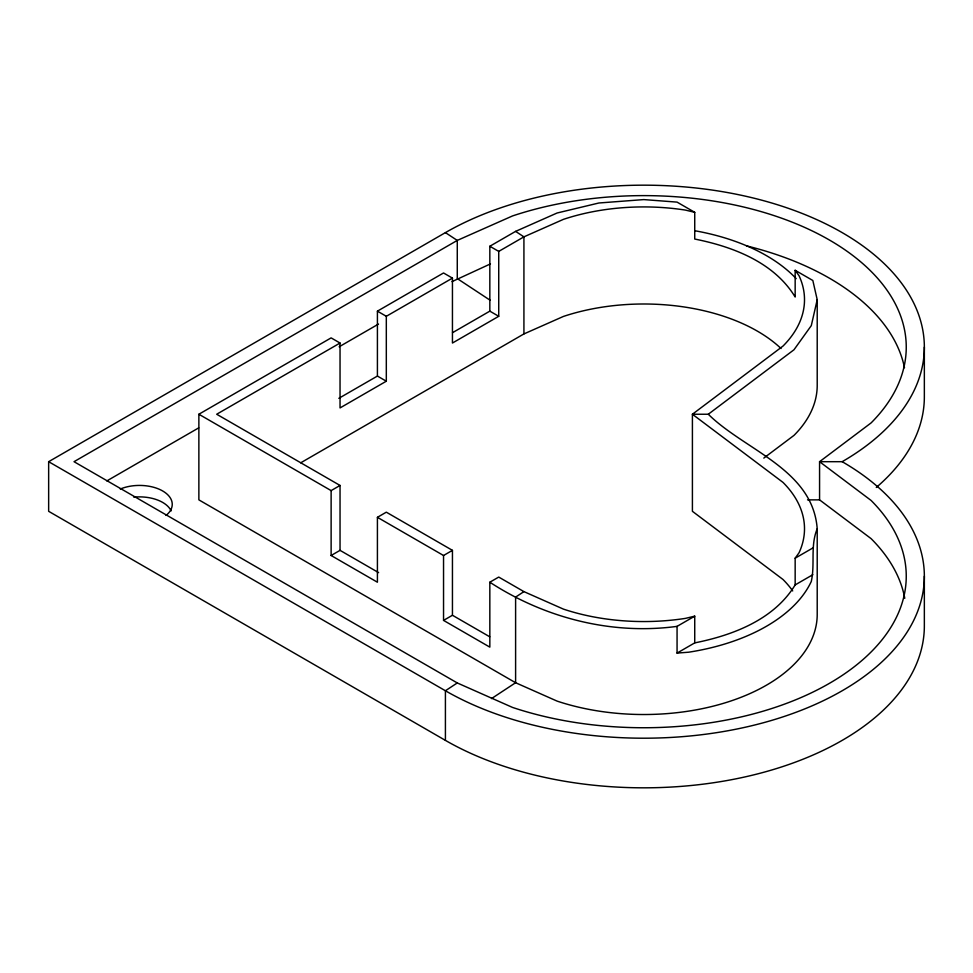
<?xml version="1.0" encoding="UTF-8"?>
<svg xmlns="http://www.w3.org/2000/svg" width="973" height="973" viewBox="0 0 973 973"><rect width="100%" height="100%" fill="white"/><g stroke="black" fill="none" stroke-linecap="round" stroke-linejoin="round"><path stroke-width="1.46" d="M452.542 332.681L489.833 311.153L489.833 246.254L515.605 231.379L557.091 213.002L598.918 202.992L643.798 199.587L677.062 202.116L694.734 212.321L694.734 239.042C732.888 246.656 774.07 262.284 795.16 297.02L795.16 270.287L812.832 280.492L817.211 299.708L811.3 325.614L793.98 349.769L708.283 414.243L692.411 414.243L692.411 511.311L782.973 579.458A160.703 92.788 0 0 1 792.691 590.939M677.062 653.09L694.734 642.885L694.734 616.164L677.062 626.369L677.062 653.09L688.677 652.202A173.413 100.122 0 0 0 811.3 581.416C815.179 564.085 810.156 545.744 817.211 528.777C812.783 469.266 745.002 450.475 708.283 414.243M694.734 642.885C732.888 635.272 774.07 619.643 795.16 584.907L795.16 558.186L799.028 552.786A160.703 92.788 0 0 0 782.973 482.377L692.411 414.243L782.973 346.096A160.703 92.788 0 0 0 799.028 275.687L795.16 270.287M763.805 458.088L793.98 435.393A173.413 100.122 0 0 0 817.211 385.332L817.211 299.708M694.734 616.164L685.393 618.39A160.703 92.788 0 0 1 563.44 609.122L523.924 591.62L515.605 597.106L515.605 682.73L491.511 698.59M457.274 682.949L74.021 461.689L457.274 240.416L512.564 215.921A262.455 151.533 0 0 1 829.385 240.003A262.455 151.533 0 0 1 871.09 422.914L819.57 461.689L871.09 500.45A262.455 151.533 0 0 1 829.385 683.362A262.455 151.533 0 0 1 512.564 707.444L457.274 682.949L445.415 690.757L445.415 740.38A280.552 161.98 0 0 0 751.156 775.493A280.552 161.98 0 0 0 924.35 625.846L924.35 576.223M48.65 461.689L445.415 232.62A280.552 161.98 0 0 1 842.18 232.62A280.552 161.98 0 0 1 842.18 461.689A280.552 161.98 0 0 1 842.18 690.757A280.552 161.98 0 0 1 445.415 690.757L48.65 461.689L48.65 511.311L445.415 740.38M817.211 528.777L817.211 614.401A173.413 100.122 0 0 1 557.091 701.107L515.605 682.73L198.869 499.867L198.869 414.243L331.124 337.886L340.039 343.031L340.039 407.93L386.317 381.209L386.317 316.298L452.445 278.12L452.445 343.031L498.735 316.298L498.735 251.399L523.924 236.853L563.44 219.351A160.703 92.788 0 0 1 685.393 210.083L694.734 212.321M338.835 398.334L377.415 376.065L377.415 311.153L443.542 272.975L452.445 278.12M340.039 343.031L216.687 414.243L340.039 485.454L340.039 550.353L378.606 572.623M106.835 480.917L198.711 427.877M339.139 346.789L378.521 324.058M452.019 281.623L490.441 263.902M300.718 462.807L523.924 333.934L563.44 316.432A160.703 92.788 0 0 1 781.039 348.504M198.869 414.243L331.124 490.599L340.039 485.454M331.124 490.599L331.124 555.498L377.415 582.219L377.415 517.32L386.317 512.175L452.445 550.353L452.445 615.264L489.735 636.792M331.124 555.498L340.039 550.353M377.415 517.32L443.542 555.498L452.445 550.353M443.542 555.498L443.542 620.397L489.833 647.13L489.833 582.219L498.735 577.074L523.924 591.62M443.542 620.397L452.445 615.264M795.16 558.186L812.832 547.981M795.16 584.907L812.832 574.702M677.062 626.369C611.713 635.199 544.831 618.05 489.833 582.219M842.18 461.689L819.57 461.689L819.57 499.867L871.09 538.628A262.455 151.533 0 0 1 904.768 598.286M807.529 499.867L819.57 499.867M489.833 246.254L498.735 251.399M489.833 311.153L498.735 316.298M377.415 311.153L386.317 316.298M377.415 376.065L386.317 381.209M515.605 231.379L523.924 236.853L523.924 333.934M445.415 232.62L457.274 240.416L457.274 278.594L490.234 300.304M924.35 347.154L924.35 396.777A280.552 161.98 0 0 1 876.284 487.449M694.649 230.71A173.413 100.122 0 0 1 796.182 278.631M120.275 489.03A32.729 18.901 0 0 1 162.661 490.964A32.729 18.901 0 0 1 165.994 515.435M133.824 497.167A32.729 18.901 0 0 1 171.126 510.886M746.461 245.865A262.455 151.533 0 0 1 904.489 367.745"/></g></svg>
